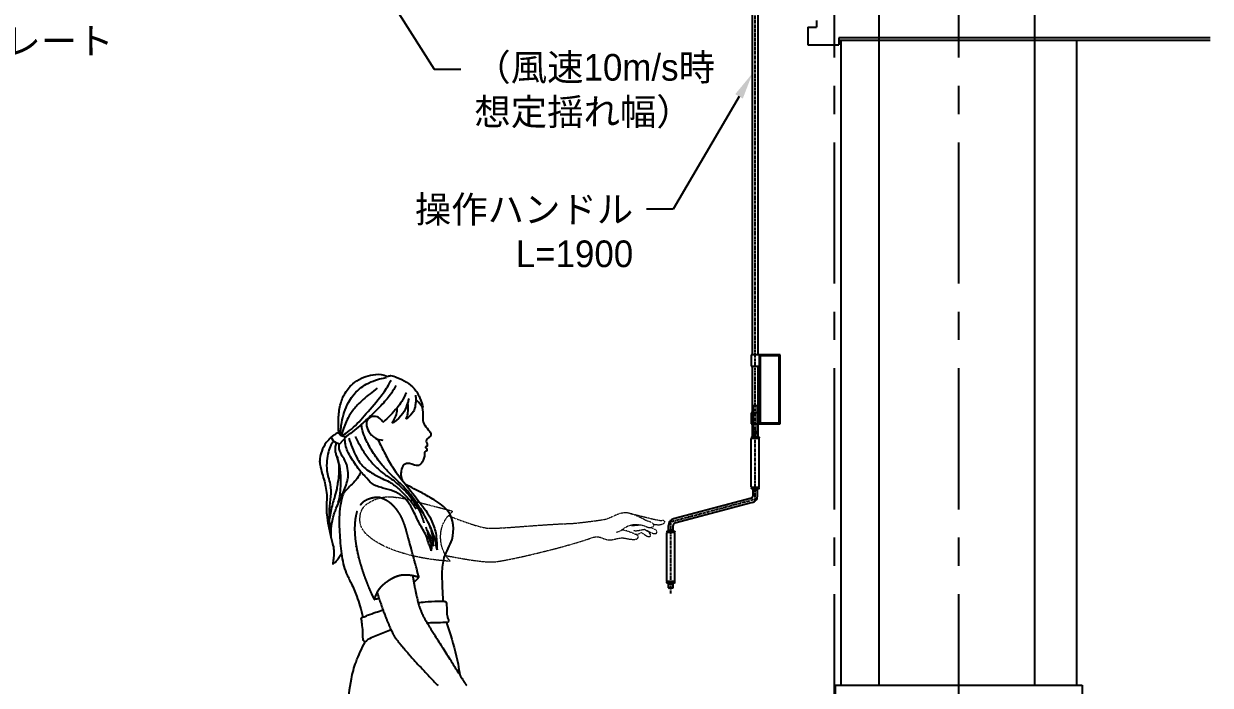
# Model space of a CAD drawing. Header units: millimetres. Extents: x 2183 to 14812, y 264 to 8523.
# Drawn here: x 7641 to 10309, y 2256 to 3744 of the extents above; entities that cross this region are included whole.
import ezdxf
from ezdxf import colors
from ezdxf.entities.mleader import LeaderData, LeaderLine
from ezdxf.math import Vec2, Vec3

# ---------------------------------------------------------------- set-up
doc = ezdxf.new("R2010")
doc.units = ezdxf.units.MM
doc.header["$LTSCALE"] = 0.2
for name, pattern in [('CENTER', [50.8, 31.75, -6.35, 6.35, -6.35]), ('HIDDEN', [9.525, 6.35, -3.175]), ('STYLE_11', [0.984252, 0.615157, -0.123031, 0.123031, -0.123031])]:
    doc.linetypes.add(name, pattern=pattern)
doc.layers.get('Defpoints').update_dxf_attribs({"color": 9})
for name, color, linetype in [('0-1', 7, 'Continuous'), ('0-2', 7, 'Continuous'), ('0-7', 7, 'Continuous'), ('0-9', 7, 'Continuous'), ('A_通り芯', 8, 'CENTER'), ('寸法1', 2, 'Continuous'), ('引出線', 2, 'Continuous'), ('芯', 1, 'CENTER'), ('製品', 4, 'Continuous'), ('隠れ線', 5, 'HIDDEN')]:
    doc.layers.add(name, color=color, linetype=linetype)
doc.styles.add('TENPAL（ｺﾞｼｯｸ)', font='MS PGothic.ttf')
doc.dimstyles.new('030-TENPAL', dxfattribs={"dimscale": 30, "dimtxt": 2, "dimasz": 2.5, "dimexe": 0, "dimexo": 3, "dimgap": 0.5, "dimtad": 1, "dimlfac": -1, "dimdsep": 46, "dimtxsty": 'TENPAL（ｺﾞｼｯｸ)', "dimblk1": 'DOTSMALL', "dimblk2": 'DOTSMALL', "dimsah": 1, "dimcen": 3, "dimazin": 2, "dimtfac": 1, "dimtofl": 0, "dimtmove": 0, "dimatfit": 3, "dimfxl": 1, "dimtolj": 1, "dimtzin": 0, "dimarcsym": 0})

# ---------------------------------------------------------------- blocks, each defined once
blk = doc.blocks.new('_DOTSMALL')
at = {"color": 0, "linetype": 'ByBlock', "const_width": 0.5}
blk.add_lwpolyline([(-0.0625, 0, 1), (0.0625, 0, 1)], format="xyb", close=True, dxfattribs=at)
blk = doc.blocks.new('*D88')
at = {"layer": 'Defpoints', "color": 0, "transparency": 16777216}
for p in [(8191.3, 4161.2), (7313.4, 1356.9), (7965.4, 1356.9)]:
    blk.add_point(p, dxfattribs=at)
at = {"layer": '寸法1', "color": 0, "lineweight": -2, "transparency": 16777216}
for p, q in [((8101.3, 4161.2), (7313.4, 4161.2)), ((7313.4, 4161.2), (7313.4, 1356.9)), ((7875.4, 1356.9), (7313.4, 1356.9))]:
    blk.add_line(p, q, dxfattribs=at)
at = {"layer": '寸法1', "color": 0, "lineweight": -2, "transparency": 16777216, "xscale": 75, "yscale": 75, "zscale": 75}
for p, rotation in [((7313.4, 4161.2), 90), ((7313.4, 1356.9), 270)]:
    blk.add_blockref('_DOTSMALL', p, dxfattribs=dict(at, rotation=rotation))
at = {"layer": '寸法1', "color": 0, "transparency": 16777216, "insert": (7268.4, 2759.1), "char_height": 60, "attachment_point": 5, "rotation": 90, "style": 'TENPAL（ｺﾞｼｯｸ)'}
blk.add_mtext('\\A1;2804', dxfattribs=at)
blk = doc.blocks.new('*D89')
at = {"layer": 'Defpoints', "color": 0, "transparency": 16777216}
for p in [(9396.8, 4656.9), (7163.4, 1356.9), (7965.4, 1356.9)]:
    blk.add_point(p, dxfattribs=at)
at = {"layer": '寸法1', "color": 0, "lineweight": -2, "transparency": 16777216}
for p, q in [((9306.8, 4656.9), (7163.4, 4656.9)), ((7163.4, 4656.9), (7163.4, 1356.9)), ((7875.4, 1356.9), (7163.4, 1356.9))]:
    blk.add_line(p, q, dxfattribs=at)
at = {"layer": '寸法1', "color": 0, "lineweight": -2, "transparency": 16777216, "xscale": 75, "yscale": 75, "zscale": 75}
for p, rotation in [((7163.4, 4656.9), 90), ((7163.4, 1356.9), 270)]:
    blk.add_blockref('_DOTSMALL', p, dxfattribs=dict(at, rotation=rotation))
at = {"layer": '寸法1', "color": 0, "transparency": 16777216, "insert": (7118.4, 3006.9), "char_height": 60, "attachment_point": 5, "rotation": 90, "style": 'TENPAL（ｺﾞｼｯｸ)'}
blk.add_mtext('\\A1;3300', dxfattribs=at)
blk = doc.blocks.new('人')
at = {"color": 5, "linetype": 'STYLE_11', "lineweight": 5}
blk.add_line((146755.6, -122822), (146775.6, -122824), dxfattribs=at)
blk.add_lwpolyline([(147416.8, -122623.2), (147432.3, -122639.9)])
at = {"color": 5, "linetype": 'STYLE_11', "lineweight": 5, "flags": 128}
for points in [[(147385, -122820.1, 0.094509), (147384.9, -122798, 0.199416), (147369.8, -122774.1)], [(146912.4, -122818.7, -0.000648), (146907.2, -122818.1), (146903.9, -122817.8, -0.001618), (146892.1, -122816.5), (146888.9, -122816.1, -0.000611), (146882.5, -122815.4, -0.000723), (146876.1, -122814.6), (146876, -122814.6, -0.000871), (146869.4, -122813.8), (146868.5, -122813.7, -0.001084), (146863.5, -122813), (146863.4, -122813, -0.000616), (146858.6, -122812.4), (146858.5, -122812.4, -0.001547), (146853.8, -122811.8), (146852.9, -122811.6, -0.000951), (146849.9, -122811.2), (146849.8, -122811.2, -0.001087), (146846.9, -122810.8), (146846.8, -122810.8, -0.001276), (146844, -122810.4), (146843.9, -122810.4, -0.001517), (146841.3, -122810), (146841.2, -122809.9, -0.001835), (146838.8, -122809.5), (146838.7, -122809.5, -0.002263), (146836.4, -122809.2), (146836, -122809.1, -0.002915), (146834.5, -122808.8), (146834.4, -122808.8, -0.001675), (146832.9, -122808.5, -0.004409), (146831.5, -122808.2), (146831.3, -122808.2, -0.004321), (146830.1, -122807.9, -0.004321)], [(147187.5, -122800.3, -0.001344), (147185.7, -122801.1), (147184.4, -122801.6, -0.002355), (147180, -122803.4), (147177.2, -122804.5, -0.003848), (147167, -122808.4), (147165.6, -122809, -0.002898), (147156, -122812.5), (147154.9, -122812.9, -0.00371), (147147.3, -122815.6), (147146.1, -122816.1, -0.002249), (147140.9, -122817.8), (147140.9, -122817.8, -0.002566), (147135.8, -122819.5), (147135.7, -122819.6, -0.002981), (147130.6, -122821.2), (147130.6, -122821.2, -0.003504), (147125.5, -122822.8), (147125.4, -122822.8, -0.004177), (147120.6, -122824.2), (147119.9, -122824.4, -0.005129), (147116.3, -122825.3), (147116.2, -122825.4, -0.002885), (147112.9, -122826.2), (147112.8, -122826.2, -0.007112), (147109.5, -122827), (147109.4, -122827, -0.004083), (147106.3, -122827.7), (147106.3, -122827.7, -0.010488), (147103.3, -122828.2), (147102.8, -122828.3, -0.00657), (147101, -122828.5), (147100.9, -122828.5, -0.007624), (147099.2, -122828.7), (147099.2, -122828.7, -0.008602), (147097.6, -122828.9, -0.006049), (147096, -122828.9), (147095.9, -122828.9, -0.004625), (147094.2, -122829), (147094.1, -122829, -0.00386), (147092.3, -122829), (147091.6, -122829, -0.005456), (147088.4, -122829), (147087.6, -122829, -0.003791), (147082.8, -122828.9), (147082.5, -122828.9, -0.002776), (147077.1, -122828.7), (147076.8, -122828.7, -0.002089), (147070.9, -122828.4), (147070.6, -122828.4, -0.001598), (147064.2, -122828), (147063.9, -122828, -0.001232), (147057, -122827.6), (147056.8, -122827.6, -0.000949), (147049.5, -122827.1), (147049.3, -122827.1, -0.000758), (147041.7, -122826.6), (147039.5, -122826.4, -0.000901), (147027.4, -122825.5), (147025.1, -122825.4, -0.000312), (147008.5, -122824.1), (147006.2, -122824, 0.000238), (146993.4, -122823), (146993.2, -122823, 0.000285), (146980.7, -122822.1), (146980.6, -122822.1, 0.001091), (146968.3, -122821.2), (146966.1, -122821.1, 0.000827), (146958.3, -122820.6), (146958.1, -122820.6, 0.001033), (146950.6, -122820.1), (146950.4, -122820.1, 0.001312), (146943.3, -122819.7), (146943.1, -122819.7, 0.001667), (146936.4, -122819.3), (146936.1, -122819.3, 0.002136), (146929.9, -122819), (146929, -122819, 0.002839), (146924.6, -122818.8), (146924.4, -122818.8, 0.001655), (146920.4, -122818.7, 0.004434), (146916.5, -122818.7), (146915.9, -122818.7, 0.004402), (146912.4, -122818.7, 0.004402)], [(147192.6, -122890.4, -0.00116), (147190.5, -122890.8), (147188.9, -122891.1, -0.002026), (147183.7, -122892.2), (147180.3, -122892.8, -0.003288), (147168.2, -122895.1), (147166.5, -122895.4, -0.002462), (147155.1, -122897.4), (147153.8, -122897.6, -0.003133), (147144.8, -122899.1), (147143.4, -122899.4, -0.001889), (147137.2, -122900.3, -0.002148), (147131.1, -122901.2), (147131.1, -122901.2, -0.002484), (147125, -122902), (147124.9, -122902, -0.002905), (147118.9, -122902.8), (147118.8, -122902.8, -0.003442), (147113, -122903.5), (147112.9, -122903.5, -0.004141), (147107.3, -122904), (147106.6, -122904.1, -0.005149), (147102.5, -122904.4), (147102.4, -122904.4, -0.002914), (147098.6, -122904.7), (147098.6, -122904.7, -0.007302), (147094.9, -122904.8), (147094.8, -122904.8, -0.004246), (147091.5, -122904.9, -0.010999), (147088.1, -122904.8), (147087.2, -122904.8, -0.014621), (147084.3, -122904.6), (147083.9, -122904.6, -0.004782), (147081.9, -122904.4, -0.003989), (147080, -122904.2), (147079.2, -122904.1, -0.005668), (147075.8, -122903.6), (147075, -122903.5, -0.004055), (147069.9, -122902.7), (147069.6, -122902.6, -0.003112), (147063.8, -122901.6), (147063.4, -122901.5, -0.0025), (147057, -122900.3), (147056.7, -122900.3, -0.002085), (147049.6, -122898.9), (147049.4, -122898.8, -0.001795), (147041.8, -122897.3), (147041.5, -122897.3, -0.001625), (147033.5, -122895.6), (147031, -122895, -0.002778), (147018, -122892.2), (147015.3, -122891.6, -0.002481), (146997, -122887.3), (146994, -122886.6, -0.003651), (146969.7, -122880.7), (146964.5, -122879.4, -0.002624), (146949.6, -122875.6), (146949.5, -122875.6, -0.001395), (146934.9, -122871.7), (146934.8, -122871.7, -0.003241), (146920.5, -122867.7), (146917.9, -122867, -0.001886), (146908.8, -122864.4), (146908.7, -122864.4, -0.0021), (146899.9, -122861.8), (146899.7, -122861.7, -0.002399), (146891.3, -122859.2), (146891.1, -122859.1, -0.002787), (146883.2, -122856.6), (146883.1, -122856.6, -0.003339), (146875.4, -122854, -0.002913), (146870, -122852.2, -0.002913)]]:
    blk.add_lwpolyline(points, format="xyb", dxfattribs=at)
at = {"flags": 128}
for points in [[(147267.3, -122935.9, -0.001389), (147267.1, -122937), (147267, -122937.7, -0.00206), (147266.7, -122940.1), (147266.5, -122941.3, -0.002465), (147265.7, -122946), (147265.3, -122948.1, -0.004651), (147263.8, -122957.1), (147263.5, -122958.4, -0.003934), (147261.5, -122968.4), (147261.3, -122969.4, -0.004949), (147259.7, -122977.2), (147259.4, -122978.5, -0.002956), (147258.2, -122983.8, -0.003338), (147256.9, -122989.1), (147256.9, -122989.1, -0.003826), (147255.5, -122994.4), (147255.5, -122994.4, -0.004428), (147254, -122999.6), (147254, -122999.6, -0.005179), (147252.5, -123004.7), (147252.3, -123005.3, -0.006202), (147251.1, -123009), (147251.1, -123009.1, -0.003445), (147249.9, -123012.6), (147249.9, -123012.6, -0.008223), (147248.6, -123016), (147248.4, -123016.6, -0.004821), (147247.5, -123018.7), (147247.5, -123018.8, -0.005326), (147246.7, -123020.8, -0.006029), (147245.7, -123022.8), (147245.5, -123023.3, -0.012809), (147244.2, -123025.9), (147244, -123026.4, -0.002872), (147243.1, -123028.1, -0.00264), (147242.1, -123029.8), (147241.8, -123030.4, -0.003712), (147240.2, -123033.2), (147239.8, -123033.9, -0.002611), (147237.3, -123038.1), (147237.1, -123038.4, -0.001937), (147234.3, -123043.1), (147234.2, -123043.4, -0.001482), (147231, -123048.6), (147230.9, -123048.8, -0.001207), (147227.5, -123054.4), (147226.3, -123056.2, -0.001645), (147220.6, -123065.3), (147219.4, -123067.3, -0.001045), (147211.2, -123080.3), (147210.9, -123080.8, -0.000644), (147202.2, -123094.6), (147202, -123094.8, -0.000335), (147192.9, -123109.1), (147192.8, -123109.3, -0.000048), (147183.9, -123123.2), (147182.7, -123125.2, 0.000271), (147176.2, -123135.3), (147176, -123135.7, 0.000238), (147170, -123145), (147169.8, -123145.3, 0.000908), (147164.2, -123154.2), (147163.1, -123155.9, 0.000714), (147159.7, -123161.3), (147159.6, -123161.5, 0.000938), (147156.5, -123166.4), (147156.4, -123166.7, 0.001283), (147153.6, -123171.1), (147153.5, -123171.4, 0.001801), (147151.1, -123175.3), (147150.7, -123175.9, 0.002763), (147149.1, -123178.5), (147148.8, -123179.1, 0.001899), (147147.9, -123180.6, 0.003842), (147146.7, -123182.8, 0.003842)], [(147347.3, -122974.5, -0.001447), (147346.2, -122978), (147345.9, -122978.7, -0.001541), (147344.3, -122983.6), (147343.2, -122987, -0.003635), (147339.2, -122998.5), (147338.4, -123000.9, -0.002794), (147334, -123013.1), (147333.6, -123014.4, -0.003664), (147330, -123023.8), (147329.5, -123025.4, -0.002266), (147327, -123031.7), (147327, -123031.7, -0.002625), (147324.5, -123038), (147324.5, -123038.1, -0.003108), (147322, -123044.2), (147321.9, -123044.3, -0.003736), (147319.4, -123050.2), (147319.4, -123050.3, -0.004572), (147316.9, -123055.8), (147316.5, -123056.6, -0.005819), (147314.7, -123060.6), (147314.6, -123060.7, -0.003333), (147312.8, -123064.4), (147312.8, -123064.4, -0.008609), (147311, -123067.9), (147310.6, -123068.5, -0.005426), (147309.5, -123070.6, -0.006059), (147308.2, -123072.6), (147308, -123073.1, -0.015808), (147306.3, -123075.7), (147306, -123076, -0.005075), (147304.8, -123077.8, -0.004168), (147303.5, -123079.6), (147303, -123080.2, -0.005816), (147300.7, -123083.2), (147300.1, -123084, -0.004103), (147296.5, -123088.4), (147296.2, -123088.8, -0.003127), (147292, -123093.8), (147291.8, -123094.1, -0.002505), (147287, -123099.7), (147286.8, -123100, -0.002091), (147281.5, -123106.1), (147281.3, -123106.3, -0.001854), (147275.6, -123112.8), (147273.8, -123114.9, -0.00308), (147264.3, -123125.5), (147262.3, -123127.7, -0.002695), (147248.6, -123142.6), (147246.3, -123145.1, -0.003955), (147227.8, -123164.7), (147223.8, -123169, -0.002882), (147212.2, -123180.9), (147210.2, -123183, -0.001598)]]:
    blk.add_lwpolyline(points, format="xyb", dxfattribs=at)
for centre, radius, start, end in [((147418.7, -122604.7), 18.6, 264.2209, 286.17), ((147419.9, -122608.3), 14.8, 285.6998, 318.2507), ((147418.6, -122607.5), 16.3, 318.9695, 337.6253), ((147429.5, -122616.9), 22.2, 296.2133, 340.9988), ((147421.2, -122604.6), 36.9, 287.3757, 299.2895), ((147358.1, -122853.4), 135.2, 219.2791, 226.3742), ((147358.1, -122853.4), 135.2, 263.5506, 268.0185)]:
    blk.add_arc(centre, radius, start, end)
at = {"color": 5, "linetype": 'STYLE_11', "lineweight": 5}
for centre, radius, start, end in [((147319.9, -122844.1), 85.9, 54.4839, 101.5622), ((147134, -122847), 70.5, 359.0125, 52.3262), ((147335.3, -122805.1), 51.9, 315.7944, 343.4526), ((147129.2, -122850.2), 75.3, 315.6194, 1.5517), ((147186.4, -122861.9), 41.2, 265.1511, 270.773)]:
    blk.add_arc(centre, radius, start, end, dxfattribs=at)
for points in [[(147324.2, -122487.4), (147317.3, -122485.7), (147302.7, -122489.8), (147281.5, -122500.3), (147264.1, -122514.9), (147249.4, -122541.4), (147245, -122557.2), (147248.5, -122553), (147260.2, -122539.6)], [(147433.7, -122613.7), (147434.1, -122586), (147431, -122555.7), (147421, -122528.1), (147402.2, -122504.5), (147382.3, -122491.5), (147362, -122485), (147338.3, -122483.2), (147324.2, -122487.4)], [(147429.9, -122618.3), (147429.7, -122614.4), (147428.9, -122605.2), (147426.9, -122591), (147421.4, -122568.5), (147411.9, -122546.4), (147402.2, -122531.5), (147386.9, -122515.6), (147371.8, -122505.1), (147351.1, -122495.9), (147333.2, -122491.3), (147326.2, -122490.2)], [(147305, -122508.1), (147315.1, -122525.2), (147336.1, -122550.3), (147360.1, -122574.5), (147382.1, -122594.8), (147398.2, -122608.5), (147417, -122622.7)], [(147424.7, -122620.3), (147409.3, -122609.5), (147376.1, -122576.3), (147341.4, -122535.1), (147321.6, -122506.9), (147315.5, -122495.7)], [(147347.1, -122514.1), (147363.3, -122526.8), (147378.5, -122539.4), (147391.3, -122551.8), (147407.2, -122571.8), (147416.9, -122589.3), (147422.9, -122604.6), (147425.7, -122613.7), (147427.3, -122620.3)], [(147261, -122530), (147260.2, -122539.6), (147261.1, -122549), (147276.1, -122578.5), (147281.9, -122582.3), (147281.3, -122580.9), (147278.1, -122569.4), (147277.7, -122552.5), (147278.6, -122546.3)], [(147275.7, -122537.1), (147278.6, -122546.3), (147304.8, -122586.9), (147312.9, -122592.2), (147309.9, -122586.1), (147302.9, -122568.6), (147302.1, -122557.9)], [(147281.4, -122524.2), (147292.1, -122544), (147302.1, -122557.9), (147334.2, -122590.8)], [(147246.5, -122555.5), (147244.9, -122566.4), (147244.8, -122584), (147244.6, -122586.4), (147239.8, -122597.5), (147229.8, -122610.7), (147226.8, -122615.9), (147226.8, -122619.9), (147230.2, -122624.6), (147236.4, -122630.4), (147234.6, -122642.5), (147234.8, -122644.1), (147236.5, -122645.4), (147238.9, -122647), (147237.7, -122648.4), (147236, -122649.7), (147235.4, -122653.3), (147236.8, -122655.8), (147239.5, -122657.3), (147240.6, -122662), (147246.2, -122680.2), (147253.9, -122687.7), (147274.6, -122683.4), (147287, -122686.4), (147293.1, -122700.4), (147293.8, -122709.1), (147290.3, -122721.9)], [(147212.6, -122877.8), (147214.9, -122864.9), (147221.1, -122841.7), (147243.1, -122796.2), (147262.4, -122766.7), (147289, -122734.2), (147315.8, -122708.6), (147336, -122686.9), (147357.7, -122657.1), (147373.2, -122628.4), (147380.1, -122609.4), (147382.4, -122596.9)], [(147334, -122590.7), (147341.5, -122582.1), (147354.1, -122577.3), (147367.5, -122582.7), (147371.5, -122594.5), (147370, -122603.2), (147360, -122619.3), (147350.8, -122626.6), (147334.2, -122631.1)], [(147396.6, -122622.9), (147376.9, -122658), (147359.5, -122680.8), (147335.8, -122703.7), (147315.2, -122718.3), (147292.6, -122737), (147273.9, -122756.8), (147255, -122784.6), (147244.8, -122808.4), (147243.1, -122814.3), (147242.1, -122817.2)], [(147433.7, -122613.7), (147437.2, -122615.2), (147445, -122619.9), (147450.5, -122624.2)], [(147450.5, -122624.2), (147461.6, -122636.4), (147472, -122655.7), (147476, -122671.8), (147476.5, -122680.8), (147475.7, -122686.9), (147470.8, -122706.5), (147466, -122723), (147462.3, -122739.5), (147460.4, -122758.4), (147461.4, -122783.2), (147460.5, -122798.2), (147456.8, -122823.9), (147450.8, -122851.6)], [(147345.7, -122629.4), (147329.6, -122661.6), (147312.9, -122691.2), (147279.4, -122735.4), (147248, -122775.7), (147224.1, -122813.6), (147214.9, -122844.4), (147212.6, -122877.8)], [(147225.6, -122880.1), (147228, -122871.2), (147231.7, -122862.5), (147235.8, -122849.3), (147250.3, -122821.8), (147263.8, -122794.5), (147290, -122757.1), (147311.1, -122745.8), (147334.4, -122738.5), (147358.5, -122728.7), (147374, -122712.5), (147384.2, -122702.1), (147394.9, -122687.2), (147413.7, -122655.9), (147418.3, -122641), (147419.5, -122632.6), (147419.6, -122628.6)], [(147411.1, -122626.6), (147403.6, -122647.2), (147393.1, -122669.9), (147373.5, -122694.8), (147359.6, -122704.4), (147335.7, -122717.5), (147320.6, -122724.6), (147300.7, -122738.7), (147287.4, -122751.3), (147268, -122773.2), (147259.5, -122785.3)], [(147450.7, -122850.9), (147450.7, -122842.5), (147449.4, -122818.6), (147446.1, -122804.3), (147442.9, -122794.1), (147439.3, -122784.1), (147432.5, -122768.6), (147428, -122757), (147421.5, -122743.4), (147416, -122728.1), (147413.6, -122720), (147412.5, -122709.4), (147414.7, -122689.6), (147419.9, -122676.4), (147427.6, -122663.2), (147432.2, -122652.5), (147432.9, -122643), (147432.3, -122639.9), (147431.9, -122640)], [(147439.3, -122637), (147441.4, -122644.8), (147442, -122649.8), (147440.9, -122659.3), (147438.7, -122666.9), (147435.1, -122677.2), (147433.3, -122689.3), (147433.1, -122698), (147434, -122712.7), (147436.1, -122728.5), (147438.3, -122740.5), (147443.5, -122760.5), (147447.6, -122774.4), (147451.6, -122791.1), (147454.3, -122807.7)], [(147445, -122633.4), (147451.2, -122642.3), (147456.6, -122657.1), (147460.3, -122677.4), (147460.3, -122699), (147457.2, -122713.9), (147453, -122730.7), (147451.9, -122757.4), (147454.9, -122786.4), (147454.8, -122812.7), (147451.4, -122843.3)], [(147434.6, -122770.9), (147432.5, -122763.3), (147430.8, -122753.8), (147429.1, -122735.2), (147428.9, -122716.6), (147429.8, -122703.2), (147432.3, -122686.6), (147435.5, -122674.7), (147438.2, -122667.7), (147438.3, -122667.7)], [(147384.2, -122702.1), (147387.9, -122710.1), (147397.4, -122723.4), (147409.2, -122735.4), (147419.1, -122745.7), (147422.6, -122750.4), (147426.7, -122762.2), (147430.9, -122785.2), (147431.8, -122838.1), (147427.6, -122886.4), (147416.7, -122930.2), (147405.6, -122952.6), (147393.1, -122982.4), (147386, -123003.6), (147379.6, -123029.4)], [(147198.5, -122993.3), (147200.4, -122955.3), (147200.8, -122930.3), (147196.2, -122894.8), (147178.9, -122854), (147187.5, -122791.5), (147218.9, -122765.4), (147246.4, -122749.7), (147283.4, -122730.5)], [(147220.1, -122869.6), (147221.3, -122861.7), (147221.6, -122853.9), (147223.5, -122841.9), (147225.4, -122832.3), (147229.1, -122823.4), (147230, -122820.2), (147231.2, -122817.8)], [(147237.9, -122825.7), (147233.6, -122837.1), (147229.5, -122844.1), (147220.1, -122869.6)], [(147225.6, -122880.1), (147224.5, -122871.5), (147227, -122859.6), (147232.7, -122842.3), (147233.6, -122837.1)], [(147255, -122996.1), (147239.6, -122994.6), (147210.5, -122993.2), (147198.6, -122993.3), (147194.9, -122993.5), (147193, -122994.7), (147191.7, -122998.2), (147190.8, -123016.7), (147189.3, -123028.4), (147187.2, -123035), (147187.9, -123040), (147188.9, -123041.3), (147191.3, -123041.3), (147199.8, -123041.2), (147219.7, -123041.7), (147234.6, -123042.7)], [(147374.4, -123084.8), (147377.6, -123081.3), (147378.8, -123077.5), (147379.3, -123065.6), (147380.6, -123047.8), (147382.7, -123034.6), (147383, -123032), (147382.2, -123030.7), (147380.6, -123029.7), (147379.6, -123029.4), (147368.7, -123024.9), (147350.3, -123018.1), (147334.1, -123012.8)], [(147191.3, -123041.3), (147185.3, -123059.9), (147165.4, -123134.7), (147161.4, -123158.6)], [(147315.9, -123058), (147345.8, -123069.2), (147374.3, -123084.7), (147374.4, -123084.8)], [(147438, -123628.4), (147426.9, -123528.3), (147418, -123397), (147414.6, -123301.9), (147405.2, -123167.9), (147394.8, -123130.1), (147374.4, -123084.9)]]:
    blk.add_spline(points, degree=3)
for points in [[(147177, -122791.2), (147209.9, -122782.6), (147247.4, -122772.9), (147279.9, -122764.7), (147302.7, -122759.9)], [(146776.9, -122796.3), (146776.2, -122796.4), (146773.8, -122796.8), (146768.3, -122798), (146733.4, -122806.7), (146718.4, -122810.1), (146712.6, -122811.1), (146708.5, -122811.4), (146706.8, -122811.2), (146704.8, -122811), (146703, -122811.5), (146701.8, -122812.7), (146701.4, -122813.6), (146701.3, -122814.9), (146701.7, -122816.5), (146702.8, -122818.1), (146704.8, -122819.7), (146709.2, -122821.3), (146714.2, -122821.8), (146718.6, -122821.6), (146725.1, -122820.9)], [(146809.2, -122837.6), (146805.4, -122836.8), (146800.5, -122834.7), (146795.5, -122831.6), (146790.1, -122827.8), (146785, -122824.8), (146781, -122823.1), (146775.1, -122821.4), (146767.3, -122820.6), (146760.2, -122820.9), (146753.9, -122821.6), (146750.9, -122822.2), (146748.5, -122822.8), (146745.5, -122823.9), (146741.5, -122825.6), (146739, -122826.5), (146737, -122827), (146734.4, -122827.2), (146730.5, -122826.9), (146727.2, -122825.8), (146725.6, -122824.4), (146725, -122823), (146725.1, -122821.4), (146726.6, -122819.1), (146730.1, -122816.5), (146737.7, -122813.6), (146741.2, -122812.3), (146745.1, -122810.4), (146750.3, -122807.6), (146756.3, -122804.6), (146764.1, -122801), (146773.6, -122797.4), (146779.8, -122795.6), (146786, -122794.5), (146793.3, -122794.6), (146804, -122797), (146810.2, -122799.4), (146816.1, -122802.1), (146823.7, -122805.5), (146829, -122807.5), (146829.7, -122807.8), (146830.1, -122807.9)], [(146746.7, -122831.2), (146743.1, -122833.2), (146734.6, -122837.2), (146728.4, -122839.8), (146725.7, -122840.7), (146722.6, -122841.1), (146720.7, -122840.8), (146719.3, -122840.1), (146718.5, -122839.1), (146718, -122837.5), (146718.3, -122835.7), (146719, -122834.2), (146719.9, -122833.2), (146721.5, -122832.2), (146724.4, -122831.1), (146727, -122829.9), (146729.5, -122828.4), (146731.3, -122827.2)], [(146753, -122838.5), (146750.6, -122840.2), (146747, -122842.6), (146745.3, -122843.8), (146742.9, -122845.5), (146739.3, -122847.3), (146736.2, -122847.8), (146734.2, -122847.4), (146732.9, -122846.4), (146732.4, -122845.3), (146732.6, -122843.7), (146733.6, -122841.5), (146735.4, -122838.8), (146737.5, -122836.6), (146739.3, -122834.9), (146740.9, -122833.7)], [(146770.8, -122834.3), (146765.9, -122834.5), (146761.1, -122834.2), (146756.9, -122833.5), (146751.4, -122832.4), (146746.8, -122831.2)], [(146765.7, -122842.7), (146762.4, -122842.4), (146757.4, -122840.7), (146753, -122838.5)], [(146870, -122852.2), (146864.5, -122850.1), (146856.8, -122848.5), (146851, -122848.4), (146845.2, -122849.5), (146839.5, -122851.6), (146833.2, -122854), (146829.7, -122854.9), (146823.9, -122855.3), (146815.4, -122854.1), (146808.6, -122852.6), (146802, -122851.3), (146796.5, -122850.8), (146791.5, -122851.2), (146783.6, -122852.7), (146775.3, -122853.9), (146768.4, -122854), (146763.8, -122853.1), (146761, -122851.2), (146760.2, -122849.1), (146760.6, -122846.6), (146763.5, -122844.5), (146767.6, -122842.3), (146773.9, -122839.6), (146780.4, -122837.1), (146786.2, -122835.2), (146791.7, -122833.6), (146796.8, -122833)], [(147187, -122903), (147196.1, -122902.4), (147213.7, -122900.6), (147243.1, -122896.2), (147278, -122888.4), (147317.3, -122875.5), (147344.9, -122862.1), (147367.1, -122846.4), (147372.5, -122841.4)]]:
    blk.add_spline(points, degree=3, dxfattribs=at)
blk.add_rational_spline([(147392.7, -122791.3), (147392.8, -122791.5), (147392.9, -122791.7), (147393.6, -122794), (147394.1, -122796.3), (147394.7, -122798.6), (147395.2, -122801), (147395.2, -122801.2), (147395.3, -122801.5), (147395.8, -122804.3), (147396.3, -122807.2), (147396.3, -122807.2), (147396.3, -122807.2), (147396.7, -122810.1), (147397, -122813), (147397, -122813), (147397, -122813), (147397.3, -122816), (147397.5, -122819), (147397.5, -122819.5), (147397.6, -122820), (147397.8, -122824), (147397.9, -122828), (147397.9, -122828), (147397.9, -122828.1), (147397.9, -122832.1), (147397.8, -122836.2), (147397.8, -122836.2), (147397.8, -122836.3), (147397.6, -122840.4), (147397.3, -122844.5), (147397.3, -122844.5), (147397.3, -122844.6), (147397, -122848.7), (147396.6, -122852.9), (147396.6, -122852.9), (147396.6, -122852.9), (147396.1, -122857.1), (147395.5, -122861.3), (147395.5, -122861.3), (147395.5, -122861.3), (147394.9, -122865.5), (147394.2, -122869.6), (147394.2, -122869.6), (147394.2, -122869.6), (147393.5, -122873.8), (147392.7, -122878), (147392.7, -122878), (147392.7, -122878), (147391.9, -122882.1), (147390.9, -122886.2), (147390.9, -122886.2), (147390.9, -122886.3), (147390, -122890.3), (147389, -122894.4), (147389, -122894.4), (147389, -122894.4), (147388, -122898.4), (147386.9, -122902.4), (147385.8, -122906.4), (147384.7, -122910.4), (147384.4, -122911.3), (147384.1, -122912.2), (147382.5, -122917.9), (147380.6, -122923.7), (147380.2, -122924.7), (147379.9, -122925.8), (147377.6, -122932.6), (147375.2, -122939.3), (147375, -122939.6), (147374.9, -122940), (147372.7, -122946.1), (147370.3, -122952.1), (147369.9, -122953.1), (147369.6, -122954), (147367.9, -122958.1), (147366.2, -122962.2), (147365.9, -122963.1), (147365.5, -122963.9), (147364.5, -122966.3), (147363.4, -122968.7), (147363.4, -122968.8), (147363.3, -122968.9), (147362.4, -122971.1), (147361.4, -122973.2), (147361.4, -122973.3), (147361.3, -122973.5), (147360.5, -122975.3), (147359.6, -122977.2), (147359.5, -122977.4), (147359.5, -122977.5), (147358.7, -122979.1), (147357.9, -122980.7), (147357.9, -122980.8), (147357.8, -122981), (147357.2, -122982.3), (147356.5, -122983.6), (147356.4, -122983.9), (147356.3, -122984.1), (147355.9, -122984.9), (147355.4, -122985.7), (147355.3, -122985.9), (147355.2, -122986.1), (147355, -122986.5), (147354.8, -122987), (147354.8, -122987), (147354.8, -122987), (147354.6, -122987.4), (147354.4, -122987.7), (147354.4, -122987.8), (147354.3, -122987.8), (147354.2, -122988.1), (147354.1, -122988.3), (147354, -122988.4), (147354, -122988.4), (147353.9, -122988.6), (147353.8, -122988.7), (147353.7, -122988.9), (147353.6, -122989), (147353.6, -122989.1), (147353.5, -122989.1), (147353.4, -122989.1), (147353.5, -122989), (147353.5, -122988.9), (147353.5, -122988.8), (147353.4, -122988.7), (147353.4, -122988.6), (147353.4, -122988.6), (147353.4, -122988.6), (147353.4, -122988.5), (147353.4, -122988.4), (147353.4, -122988.3), (147353.3, -122988.3), (147353.3, -122988.1), (147353.2, -122987.9), (147353.2, -122987.8), (147353.2, -122987.7), (147353.1, -122987.3), (147352.9, -122986.9), (147352.9, -122986.9), (147352.9, -122986.8), (147352.7, -122986.4), (147352.6, -122986), (147352.4, -122985.6), (147352.3, -122985.2), (147352.2, -122985.1), (147352.2, -122985), (147351.9, -122984.3), (147351.6, -122983.7), (147351.6, -122983.6), (147351.5, -122983.4), (147351.1, -122982.5), (147350.7, -122981.6), (147350.7, -122981.6), (147350.7, -122981.6), (147350.3, -122980.7), (147349.9, -122979.8), (147349.7, -122979.4), (147349.5, -122979.1), (147348.9, -122977.7), (147348.3, -122976.4), (147348.1, -122976), (147347.9, -122975.7), (147347.6, -122975.1), (147347.3, -122974.5), (147347.3, -122974.4), (147347.3, -122974.4), (147347, -122973.4), (147346.6, -122972.5), (147346.5, -122972.5), (147346.5, -122972.5), (147346.1, -122971.6), (147345.7, -122970.7), (147345.2, -122969.9), (147344.7, -122969), (147344.7, -122969), (147344.7, -122969), (147344.1, -122968.1), (147343.5, -122967.2), (147343.5, -122967.2), (147343.5, -122967.2), (147342.9, -122966.3), (147342.2, -122965.4), (147342.2, -122965.4), (147342.2, -122965.3), (147341.5, -122964.4), (147340.8, -122963.5), (147340.7, -122963.5), (147340.7, -122963.5), (147340, -122962.5), (147339.2, -122961.6), (147339.1, -122961.6), (147339.1, -122961.6), (147338.3, -122960.6), (147337.4, -122959.7), (147337.1, -122959.4), (147336.9, -122959.2), (147335.5, -122957.7), (147334, -122956.4), (147333.7, -122956.1), (147333.4, -122955.8), (147331.4, -122953.9), (147329.2, -122952.2), (147329.2, -122952.1), (147329.1, -122952.1), (147326.8, -122950.2), (147324.4, -122948.5), (147324.4, -122948.5), (147324.3, -122948.4), (147321.8, -122946.7), (147319.2, -122945), (147318.9, -122944.8), (147318.5, -122944.6), (147316.5, -122943.3), (147314.4, -122942.2), (147314.1, -122942), (147313.7, -122941.8), (147312.3, -122941), (147310.8, -122940.3), (147309.4, -122939.6), (147307.9, -122938.9), (147307.6, -122938.8), (147307.2, -122938.6), (147305.7, -122937.9), (147304.2, -122937.3), (147303.8, -122937.2), (147303.4, -122937), (147302.7, -122936.7), (147301.9, -122936.5), (147301.2, -122936.2), (147300.4, -122936), (147300.2, -122935.9), (147300, -122935.8), (147298.8, -122935.5), (147297.7, -122935.2), (147297.5, -122935.1), (147297.3, -122935.1), (147295.7, -122934.7), (147294.2, -122934.4), (147294.2, -122934.4), (147294.1, -122934.4), (147292.6, -122934.1), (147291, -122934), (147291, -122934), (147291, -122934), (147289.5, -122933.8), (147287.9, -122933.7), (147287.9, -122933.7), (147287.9, -122933.7), (147286.3, -122933.6), (147284.8, -122933.5), (147284.8, -122933.5), (147284.8, -122933.5), (147283.3, -122933.5), (147281.8, -122933.5), (147281.7, -122933.5), (147281.7, -122933.5), (147280.2, -122933.6), (147278.8, -122933.7), (147277.3, -122933.7), (147275.8, -122933.9), (147275.5, -122933.9), (147275.2, -122934), (147273.1, -122934.2), (147271, -122934.5), (147270.6, -122934.6), (147270.2, -122934.6), (147267.8, -122935), (147265.5, -122935.5), (147263.2, -122936.1), (147260.9, -122936.7), (147260.7, -122936.7), (147260.4, -122936.8), (147258.6, -122937.3), (147256.8, -122937.9), (147256.3, -122938), (147255.8, -122938.2), (147255.1, -122938.4), (147254.4, -122938.7), (147254.1, -122938.8), (147253.9, -122938.9), (147253.7, -122939), (147253.4, -122939.1), (147254.1, -122936.5), (147254.8, -122934), (147255.8, -122930.2), (147256.8, -122926.4), (147259.5, -122916.3), (147262.2, -122906.2), (147263.6, -122900.9), (147265, -122895.7), (147267.4, -122886.7), (147269.8, -122877.8), (147270, -122876.9), (147270.3, -122876.1), (147272.2, -122868.9), (147274.2, -122861.6), (147274.3, -122861.1), (147274.5, -122860.5), (147276.2, -122854.4), (147277.9, -122848.2), (147278.1, -122847.2), (147278.4, -122846.2), (147279.6, -122842), (147280.7, -122837.9), (147280.9, -122837.2), (147281.1, -122836.5), (147281.9, -122833.7), (147282.7, -122831), (147282.7, -122830.9), (147282.7, -122830.9), (147283.4, -122828.2), (147284.2, -122825.5), (147285, -122822.8), (147286, -122820.1), (147286.3, -122819.3), (147286.6, -122818.5), (147287.3, -122816.4), (147288.2, -122814.3), (147288.2, -122814.3), (147288.2, -122814.3), (147289, -122812.3), (147289.9, -122810.2), (147289.9, -122810.2), (147289.9, -122810.2), (147290.7, -122808.2), (147291.7, -122806.2), (147291.7, -122806.2), (147291.7, -122806.2), (147292.6, -122804.3), (147293.6, -122802.4), (147293.6, -122802.3), (147293.6, -122802.3), (147294.6, -122800.4), (147295.7, -122798.6), (147295.7, -122798.6), (147295.7, -122798.6), (147296.8, -122796.7), (147297.9, -122794.9), (147297.9, -122794.9), (147297.9, -122794.9), (147299, -122793.1), (147300.2, -122791.4), (147300.2, -122791.4), (147300.2, -122791.4), (147301.4, -122789.7), (147302.6, -122788), (147302.6, -122788), (147302.6, -122788), (147303.9, -122786.4), (147305.2, -122784.8), (147305.2, -122784.8), (147305.2, -122784.8), (147306.5, -122783.2), (147307.8, -122781.7), (147307.9, -122781.7), (147307.9, -122781.7), (147309.2, -122780.2), (147310.6, -122778.7), (147310.7, -122778.7), (147310.7, -122778.7), (147312.1, -122777.3), (147313.6, -122775.9), (147313.6, -122775.9), (147313.6, -122775.9), (147315.1, -122774.6), (147316.6, -122773.3), (147316.6, -122773.3), (147316.6, -122773.3), (147318.2, -122772), (147319.8, -122770.9), (147321.4, -122769.7), (147323.1, -122768.6), (147324.7, -122767.5), (147326.5, -122766.5), (147326.5, -122766.5), (147326.5, -122766.5), (147328.2, -122765.5), (147330, -122764.6), (147330, -122764.6), (147330, -122764.6), (147331.8, -122763.7), (147333.7, -122762.9), (147333.9, -122762.8), (147334.2, -122762.7), (147335.6, -122762.1), (147337, -122761.6), (147337.3, -122761.5), (147337.6, -122761.4), (147338.4, -122761.1), (147339.3, -122760.8), (147339.4, -122760.8), (147339.6, -122760.7), (147340.1, -122760.6), (147340.6, -122760.4), (147340.7, -122760.4), (147340.7, -122760.4), (147341.1, -122760.3), (147341.5, -122760.2), (147341.9, -122760.1), (147342.3, -122760.1), (147342.4, -122760), (147342.5, -122760), (147343.1, -122759.9), (147343.7, -122759.8), (147343.9, -122759.8), (147344, -122759.8), (147344.9, -122759.7), (147345.8, -122759.7), (147345.8, -122759.7), (147345.9, -122759.7), (147346.8, -122759.7), (147347.8, -122759.7), (147347.8, -122759.7), (147347.9, -122759.7), (147348.9, -122759.8), (147349.9, -122759.8), (147350, -122759.8), (147350, -122759.8), (147351.1, -122759.9), (147352.2, -122760.1), (147352.2, -122760.1), (147352.2, -122760.1), (147353.4, -122760.2), (147354.5, -122760.4), (147354.5, -122760.4), (147354.5, -122760.4), (147355.7, -122760.6), (147356.9, -122760.8), (147357.2, -122760.9), (147357.5, -122761), (147359.3, -122761.3), (147361.1, -122761.9), (147361.4, -122761.9), (147361.7, -122762), (147363, -122762.4), (147364.2, -122762.8), (147365.4, -122763.2), (147366.6, -122763.7), (147366.6, -122763.7), (147366.6, -122763.7), (147367.8, -122764.1), (147369, -122764.6), (147369, -122764.6), (147369, -122764.6), (147370.2, -122765.1), (147371.3, -122765.7), (147371.3, -122765.7), (147371.3, -122765.7), (147372.5, -122766.3), (147373.6, -122766.9), (147373.6, -122766.9), (147373.6, -122766.9), (147374.7, -122767.5), (147375.7, -122768.2), (147375.7, -122768.2), (147375.7, -122768.2), (147376.7, -122768.8), (147377.7, -122769.5), (147377.8, -122769.6), (147378, -122769.7), (147378.7, -122770.2), (147379.4, -122770.8), (147379.4, -122770.8), (147379.4, -122770.8), (147380.1, -122771.4), (147380.7, -122772), (147380.7, -122772), (147380.7, -122772), (147381.3, -122772.6), (147381.9, -122773.2), (147381.9, -122773.2), (147381.9, -122773.2), (147382.5, -122773.8), (147383, -122774.5), (147383.6, -122775.1), (147384, -122775.8), (147384.1, -122775.9), (147384.2, -122776), (147384.6, -122776.7), (147385, -122777.4)], [1, 1, 1, 0.999645374759, 1, 0.999855816156, 1, 1, 1, 0.999517504878, 1, 1, 1, 0.999894914854, 1, 1, 1, 0.999641872204, 1, 1, 1, 0.999709581455, 1, 1, 1, 0.999763256197, 1, 1, 1, 0.999806396506, 1, 1, 1, 0.999841001076, 1, 1, 1, 0.99986876745, 1, 1, 1, 0.999891089687, 1, 1, 1, 0.999909089117, 1, 1, 1, 0.999923656364, 1, 1, 1, 0.99993549361, 1, 1, 1, 0.999945152304, 1, 0.999952232272, 1, 1, 1, 0.999849391136, 1, 1, 1, 0.999885664751, 1, 1, 1, 0.999909654919, 1, 1, 1, 0.999924480255, 1, 1, 1, 0.999982729984, 1, 1, 1, 0.999983259734, 1, 1, 1, 0.999982892139, 1, 1, 1, 0.999981230542, 1, 1, 1, 0.99997696348, 1, 1, 1, 0.999962183625, 1, 1, 1, 0.99998485449, 1, 1, 1, 0.999964533127, 1, 1, 1, 0.999988787137, 1, 1, 1, 0.998800949202, 1, 1, 1, 1, 1, 1, 1, 1, 1, 0.999957350994, 1, 1, 1, 0.999602227587, 1, 1, 1, 0.999604050847, 1, 1, 1, 0.999691508782, 1, 1, 1, 0.999942402473, 1, 0.999962119171, 1, 1, 1, 0.999931387537, 1, 1, 1, 0.999969608748, 1, 1, 1, 0.99998341316, 1, 1, 1, 0.999956211291, 1, 1, 1, 0.999992449681, 1, 1, 1, 0.998783319322, 1, 1, 1, 0.99945073288, 1, 0.999583235296, 1, 1, 1, 0.999675960478, 1, 1, 1, 0.999739925574, 1, 1, 1, 0.999784804051, 1, 1, 1, 0.999816717069, 1, 1, 1, 0.999834740883, 1, 1, 1, 0.999448838985, 1, 1, 1, 0.999515672235, 1, 1, 1, 0.999537204604, 1, 1, 1, 0.999526712134, 1, 1, 1, 0.999486339296, 1, 1, 1, 0.999859685444, 1, 0.999847932132, 1, 1, 1, 0.999643174096, 1, 1, 1, 0.999902959918, 1, 0.999821603278, 1, 1, 1, 0.999425251872, 1, 1, 1, 0.999512057247, 1, 1, 1, 0.999590900886, 1, 1, 1, 0.999658583739, 1, 1, 1, 0.999715806048, 1, 1, 1, 0.999763588571, 1, 1, 1, 0.999803166481, 1, 0.999832761242, 1, 1, 1, 0.999496499927, 1, 1, 1, 0.999645012873, 1, 0.999746518742, 1, 1, 1, 0.999614428911, 1, 1, 1, 0.999822754136, 1, 1, 1, 0.999943249582, 1, 0.999999958264, 1, 1, 1, 0.999999313713, 1, 1, 1, 0.999999415832, 1, 1, 1, 0.999999723191, 1, 1, 1, 0.99999843061, 1, 1, 1, 0.999999041869, 1, 1, 1, 0.999997211772, 1, 1, 1, 0.999991574373, 1, 0.999527251294, 1, 1, 1, 0.999870488898, 1, 1, 1, 0.999860942241, 1, 1, 1, 0.999849468106, 1, 1, 1, 0.99983664943, 1, 1, 1, 0.999822399267, 1, 1, 1, 0.999806654601, 1, 1, 1, 0.999789384126, 1, 1, 1, 0.999770603508, 1, 1, 1, 0.999750392704, 1, 1, 1, 0.999728915017, 1, 1, 1, 0.999706436156, 1, 1, 1, 0.999683340583, 1, 1, 1, 0.999660141424, 1, 1, 1, 0.999637479521, 1, 0.999616281402, 1, 0.999596855464, 1, 1, 1, 0.999580648085, 1, 1, 1, 0.999570809947, 1, 1, 1, 0.999545892499, 1, 1, 1, 0.999930310048, 1, 1, 1, 0.999748041338, 1, 1, 1, 0.999567988533, 1, 0.999730503408, 1, 1, 1, 0.999231487597, 1, 1, 1, 0.999483184001, 1, 1, 1, 0.999621627666, 1, 1, 1, 0.9997045449, 1, 1, 1, 0.999755025032, 1, 1, 1, 0.999785314154, 1, 1, 1, 0.999800627881, 1, 1, 1, 0.999232902855, 1, 1, 1, 0.999797946069, 1, 0.999779700386, 1, 1, 1, 0.999752571766, 1, 1, 1, 0.99971383959, 1, 1, 1, 0.999660235743, 1, 1, 1, 0.999587134286, 1, 1, 1, 0.999488295182, 1, 1, 1, 0.999347565327, 1, 1, 1, 0.999811166903, 1, 1, 1, 0.999065304494, 1, 1, 1, 0.999726721905, 1, 0.998661948715, 1, 1, 1, 0.999098026423, 1], degree=2, knots=[0, 0, 0, 1, 1, 2, 2, 3, 3, 4, 4, 5, 5, 6, 6, 7, 7, 8, 8, 9, 9, 10, 10, 11, 11, 12, 12, 13, 13, 14, 14, 15, 15, 16, 16, 17, 17, 18, 18, 19, 19, 20, 20, 21, 21, 22, 22, 23, 23, 24, 24, 25, 25, 26, 26, 27, 27, 28, 28, 29, 29, 30, 30, 31, 31, 32, 32, 33, 33, 34, 34, 35, 35, 36, 36, 37, 37, 38, 38, 39, 39, 40, 40, 41, 41, 42, 42, 43, 43, 44, 44, 45, 45, 46, 46, 47, 47, 48, 48, 49, 49, 50, 50, 51, 51, 52, 52, 53, 53, 54, 54, 55, 55, 56, 56, 57, 57, 58, 58, 59, 59, 60, 60, 61, 61, 62, 62, 63, 63, 64, 64, 65, 65, 66, 66, 67, 67, 68, 68, 69, 69, 70, 70, 71, 71, 72, 72, 73, 73, 74, 74, 75, 75, 76, 76, 77, 77, 78, 78, 79, 79, 80, 80, 81, 81, 82, 82, 83, 83, 84, 84, 85, 85, 86, 86, 87, 87, 88, 88, 89, 89, 90, 90, 91, 91, 92, 92, 93, 93, 94, 94, 95, 95, 96, 96, 97, 97, 98, 98, 99, 99, 100, 100, 101, 101, 102, 102, 103, 103, 104, 104, 105, 105, 106, 106, 107, 107, 108, 108, 109, 109, 110, 110, 111, 111, 112, 112, 113, 113, 114, 114, 115, 115, 116, 116, 117, 117, 118, 118, 119, 119, 120, 120, 121, 121, 122, 122, 123, 123, 124, 124, 125, 125, 126, 126, 127, 127, 128, 128, 129, 129, 130, 130, 131, 131, 132, 132, 133, 133, 134, 134, 135, 135, 136, 136, 137, 137, 138, 138, 139, 139, 140, 140, 141, 141, 142, 142, 143, 143, 144, 144, 145, 145, 146, 146, 147, 147, 148, 148, 149, 149, 150, 150, 151, 151, 152, 152, 153, 153, 154, 154, 155, 155, 156, 156, 157, 157, 158, 158, 159, 159, 160, 160, 161, 161, 162, 162, 163, 163, 164, 164, 165, 165, 166, 166, 167, 167, 168, 168, 169, 169, 170, 170, 171, 171, 172, 172, 173, 173, 174, 174, 175, 175, 176, 176, 177, 177, 178, 178, 179, 179, 180, 180, 181, 181, 182, 182, 183, 183, 184, 184, 185, 185, 186, 186, 187, 187, 188, 188, 189, 189, 190, 190, 191, 191, 192, 192, 193, 193, 194, 194, 195, 195, 196, 196, 197, 197, 198, 198, 199, 199, 200, 200, 201, 201, 202, 202, 203, 203, 204, 204, 205, 205, 206, 206, 207, 207, 208, 208, 209, 209, 210, 210, 211, 211, 212, 212, 213, 213, 214, 214, 215, 215, 216, 216, 217, 217, 218, 218, 219, 219, 220, 220, 221, 221, 222, 222, 223, 223, 224, 224, 225, 225, 226, 226, 227, 227, 228, 228, 229, 229, 230, 230, 231, 231, 232, 232, 233, 233, 234, 234, 235, 235, 236, 236, 237, 237, 238, 238, 239, 239, 240, 240, 240])
blk.add_rational_spline([(147370.6, -122843.2), (147368.9, -122844.8), (147367.1, -122846.4)], [1, 0.999855814789, 1], degree=2, dxfattribs=at)
blk.add_open_spline([(147450.8, -122851.6), (147449.7, -122855.6), (147447.3, -122864.4), (147444, -122877.7), (147444.6, -122891.4), (147445.9, -122901.7), (147446.9, -122907.1), (147446.7, -122909.1), (147445.5, -122909.1), (147444, -122907.2), (147441.1, -122905), (147438.4, -122902), (147434.7, -122898.1), (147432.8, -122894.9), (147431.3, -122892.6), (147430.1, -122890.5), (147428.9, -122888.5), (147427.6, -122886.4)], degree=3, knots=[0, 0, 0, 0, 12.444312, 27.272922, 40.856345, 53.546128, 57.581388, 58.238307, 58.763688, 60.742348, 65.046669, 69.705525, 72.869856, 81.009826, 81.009826, 81.009826, 88.139453, 88.139453, 88.139453, 88.139453])

msp = doc.modelspace()

# ---------------------------------------------------------------- linework, layer by layer
at = {"layer": '0-1', "color": 4, "linetype": 'Continuous'}
for p, q in [((9403.395, 3736.927), (9423.395, 3736.927)), ((9403.395, 3736.927), (9403.395, 3696.927)), ((9423.395, 3751.927), (9423.395, 3736.927)), ((9473.395, 3712.927), (9473.395, 3696.927)), ((9403.395, 3696.927), (9473.395, 3696.927))]:
    msp.add_line(p, q, dxfattribs=at)
at = {"layer": '0-2', "color": 2, "linetype": 'Continuous'}
for p, q in [((9478.395, 2256.927), (9478.395, 3706.927)), ((10008.395, 2256.927), (10008.395, 3706.927))]:
    msp.add_line(p, q, dxfattribs=at)
at = {"layer": '0-7', "color": 7, "linetype": 'Continuous'}
for p, q in [((10308.605, 3712.927), (9473.395, 3712.927)), ((10308.605, 3706.927), (9473.395, 3706.927)), ((9465.895, 1182.539), (9465.895, 2256.927)), ((9465.895, 2256.927), (10020.895, 2256.927)), ((10020.895, 2256.927), (10020.895, 1356.927))]:
    msp.add_line(p, q, dxfattribs=at)
at = {"layer": '0-9', "color": 5}
for p, q in [((9563.395, 4756.927), (9563.395, 2256.927)), ((9913.395, 4756.927), (9913.395, 2256.927))]:
    msp.add_line(p, q, dxfattribs=at)
at = {"layer": 'A_通り芯', "color": 8, "ltscale": 50}
for p, q in [((9463.395, 1128.093), (9463.395, 5211.749)), ((9743.395, 1128.093), (9743.395, 5211.749))]:
    msp.add_line(p, q, dxfattribs=at)
at = {"layer": '芯'}
for p, q in [((9285.537, 2669.432), (9285.537, 4382.16)), ((9290.537, 2675.948), (9090.537, 2622.358)), ((9095.537, 2463.137), (9095.537, 2628.874))]:
    msp.add_line(p, q, dxfattribs=at)
at = {"layer": '製品'}
for p, q in [((9279.187, 2999.427), (9279.187, 4314.698)), ((9291.887, 2999.427), (9291.887, 4314.698)), ((9341.537, 2999.427), (9276.537, 2999.427)), ((9276.537, 2999.427), (9276.537, 2974.427)), ((9294.537, 2999.427), (9294.537, 2844.427)), ((9339.537, 2997.427), (9296.537, 2997.427)), ((9296.537, 2997.427), (9296.537, 2846.427)), ((9339.537, 2846.427), (9339.537, 2997.427)), ((9341.537, 2844.427), (9341.537, 2999.427)), ((9276.537, 2974.427), (9294.537, 2974.427)), ((9279.187, 2869.427), (9279.187, 2974.427)), ((9291.887, 2869.427), (9291.887, 2974.427)), ((9294.537, 2869.427), (9276.537, 2869.427)), ((9276.537, 2869.427), (9276.537, 2844.427)), ((9276.537, 2844.427), (9341.537, 2844.427)), ((9279.187, 2814.608), (9279.187, 2844.427)), ((9291.887, 2814.608), (9291.887, 2844.427)), ((9296.537, 2846.427), (9339.537, 2846.427)), ((9276.537, 2702.108), (9276.537, 2811.108)), ((9276.637, 2814.108), (9276.637, 2813.108)), ((9276.637, 2813.108), (9294.437, 2813.108)), ((9294.037, 2811.608), (9277.037, 2811.608)), ((9277.137, 2814.608), (9293.937, 2814.608)), ((9291.887, 2814.608), (9279.187, 2814.608)), ((9280.537, 2811.608), (9280.537, 2813.108)), ((9290.537, 2811.608), (9290.537, 2813.108)), ((9294.437, 2814.108), (9294.437, 2813.108)), ((9294.537, 2702.108), (9294.537, 2811.108)), ((9294.437, 2700.108), (9276.637, 2700.108)), ((9276.637, 2699.108), (9276.637, 2700.108)), ((9294.037, 2701.608), (9277.037, 2701.608)), ((9293.937, 2698.608), (9277.137, 2698.608)), ((9280.537, 2700.108), (9280.537, 2701.608)), ((9280.537, 2682.282), (9280.537, 2698.608)), ((9290.537, 2700.108), (9290.537, 2701.608)), ((9290.537, 2682.282), (9290.537, 2698.608)), ((9294.437, 2699.108), (9294.437, 2700.108)), ((9276.831, 2677.452), (9101.654, 2630.514)), ((9279.419, 2667.793), (9104.242, 2620.854)), ((9090.537, 2602.698), (9090.537, 2616.025)), ((9100.537, 2602.698), (9100.537, 2616.025)), ((9086.537, 2490.198), (9086.537, 2599.198)), ((9086.637, 2602.198), (9086.637, 2601.198)), ((9086.637, 2601.198), (9104.437, 2601.198)), ((9104.037, 2599.698), (9087.037, 2599.698)), ((9087.137, 2602.698), (9103.937, 2602.698)), ((9090.537, 2599.698), (9090.537, 2601.198)), ((9100.537, 2599.698), (9100.537, 2601.198)), ((9104.437, 2602.198), (9104.437, 2601.198)), ((9104.537, 2490.198), (9104.537, 2599.198)), ((9104.437, 2488.198), (9086.637, 2488.198)), ((9086.637, 2487.198), (9086.637, 2488.198)), ((9104.037, 2489.698), (9087.037, 2489.698)), ((9103.937, 2486.698), (9087.137, 2486.698)), ((9090.537, 2488.198), (9090.537, 2489.698)), ((9090.537, 2475.698), (9090.537, 2486.698)), ((9100.537, 2488.198), (9100.537, 2489.698)), ((9100.537, 2475.698), (9100.537, 2486.698)), ((9104.437, 2487.198), (9104.437, 2488.198)), ((9090.537, 2475.698), (9091.537, 2474.698)), ((9100.537, 2475.698), (9090.537, 2475.698)), ((9099.537, 2474.698), (9091.537, 2474.698)), ((9100.537, 2475.698), (9099.537, 2474.698))]:
    msp.add_line(p, q, dxfattribs=at)
for centre, radius in [((9285.537, 2824.608), 3), ((9285.537, 2811.608), 0.5), ((9285.537, 2696.608), 2), ((9095.537, 2604.698), 2), ((9095.537, 2484.698), 2), ((9095.537, 2489.698), 0.5)]:
    msp.add_circle(centre, radius, dxfattribs=at)
for centre, radius, start, end in [((9277.037, 2811.108), 0.5, 90, 180), ((9277.137, 2814.108), 0.5, 90, 180), ((9293.937, 2814.108), 0.5, 0, 90), ((9294.037, 2811.108), 0.5, 0, 90), ((9277.037, 2702.108), 0.5, 180, 270), ((9277.137, 2699.108), 0.5, 180, 270), ((9293.937, 2699.108), 0.5, 270, 0), ((9294.037, 2702.108), 0.5, 270, 0), ((9275.537, 2682.282), 5, 285, 0), ((9275.537, 2682.282), 15, 285, 0), ((9105.537, 2616.025), 15, 105, 180), ((9105.537, 2616.025), 5, 105, 180), ((9087.037, 2599.198), 0.5, 90, 180), ((9087.137, 2602.198), 0.5, 90, 180), ((9103.937, 2602.198), 0.5, 0, 90), ((9104.037, 2599.198), 0.5, 0, 90), ((9087.037, 2490.198), 0.5, 180, 270), ((9087.137, 2487.198), 0.5, 180, 270), ((9103.937, 2487.198), 0.5, 270, 0), ((9104.037, 2490.198), 0.5, 270, 0)]:
    msp.add_arc(centre, radius, start, end, dxfattribs=at)
at = {"layer": '隠れ線', "color": 252}
for p, q in [((9280.537, 2814.608), (9280.537, 2884.608)), ((9290.537, 2884.608), (9280.537, 2884.608)), ((9290.537, 2814.608), (9290.537, 2884.608))]:
    msp.add_line(p, q, dxfattribs=at)

# ---------------------------------------------------------------- block references
at = {"xscale": -1}
msp.add_blockref('人', (155782.486, 125438.631), dxfattribs=at)

# ---------------------------------------------------------------- dimensions: what is measured, and where the dimension line sits
at = {"layer": '寸法1'}
dim = msp.add_linear_dim(base=(7163.395, 1356.927), p1=(9396.776, 4656.927), p2=(7965.371, 1356.927), angle=90, dimstyle='030-TENPAL', dxfattribs=at)
dim.commit()
dim.dimension.update_dxf_attribs({"geometry": '*D89', "text_midpoint": (7118.395, 3006.927)})
dim = msp.add_linear_dim(base=(7313.395, 1356.927), p1=(8191.288, 4161.232), p2=(7965.371, 1356.927), angle=90, dimstyle='030-TENPAL', override={"dimdec": 0, "dimtmove": 1}, dxfattribs=at)
dim.commit()
dim.dimension.update_dxf_attribs({"geometry": '*D88', "text_midpoint": (7268.395, 2759.079)})

# ---------------------------------------------------------------- leaders
at = {"layer": '引出線'}
ml = msp.add_multileader_mtext('Standard', dxfattribs=at)
ml.set_content('フリル H=150\\Pストレート', color=2, style='TENPAL（ｺﾞｼｯｸ)')
ml.set_leader_properties(color=2)
ml.build(insert=Vec2(0, 0))
ml.multileader.update_dxf_attribs({"dogleg_length": 60, "arrow_head_size": 60})
ctx = ml.context
ctx.base_point, ctx.char_height, ctx.arrow_head_size, ctx.landing_gap_size, ctx.plane_origin = Vec3(7340.389, 3804.117), 60, 60, 30, Vec3(7375, 5395.541)
ctx.text_align_type = 2
notes = []
notes.append((ctx, [(0, (1, 1, 0), (7932.548, 3804.117), (-1, 0), 60, [(0, [(8125, 4140.041)], 0, [])])]))
ctx.mtext.insert, ctx.mtext.alignment, ctx.mtext.flow_direction = Vec3(7842.548, 3835.651), 3, 5
ml = msp.add_multileader_mtext('Standard', dxfattribs=at)
ml.set_content('（風速10m/s時\\P想定揺れ幅）', color=2, style='TENPAL（ｺﾞｼｯｸ)')
ml.set_leader_properties(color=2)
ml.build(insert=Vec2(0, 0))
ml.multileader.update_dxf_attribs({"dogleg_length": 60, "arrow_head_size": 60})
ctx = ml.context
ctx.base_point, ctx.char_height, ctx.arrow_head_size, ctx.landing_gap_size, ctx.plane_origin = Vec3(8623.738, 3642.314, -220.5), 60, 60, 30, Vec3(9636.769, 5334.672, -220.5)
notes.append((ctx, [(0, (1, 1, 0), (8563.738, 3642.314, -220.5), (1, 0), 60, [(0, [(8286.769, 4079.172, -220.5)], 0, [])])]))
ctx.mtext.insert, ctx.mtext.flow_direction = Vec3(8653.738, 3676.405, -220.5), 5
ml = msp.add_multileader_mtext('Standard', dxfattribs=at)
ml.set_content('操作ハンドル\\PL=1900', color=2, style='TENPAL（ｺﾞｼｯｸ)')
ml.set_leader_properties(color=2)
ml.build(insert=Vec2(0, 0))
ml.multileader.update_dxf_attribs({"dogleg_length": 60, "arrow_head_size": 60})
ctx = ml.context
ctx.base_point, ctx.char_height, ctx.arrow_head_size, ctx.landing_gap_size, ctx.plane_origin = Vec3(8503.721, 3326.955), 60, 60, 30, Vec3(8529.187, 2677.429)
ctx.text_align_type = 2
notes.append((ctx, [(0, (1, 1, 0), (9100.994, 3326.955), (-1, 0), 60, [(0, [(9279.187, 3632.929)], 0, [])])]))
ctx.mtext.insert, ctx.mtext.alignment, ctx.mtext.flow_direction = Vec3(9010.994, 3356.955), 3, 5
for ctx, leaders in notes:
    for number, flags, end, landing, length, lines in leaders:
        leader = LeaderData()
        leader.index, (leader.has_last_leader_line, leader.has_dogleg_vector, leader.attachment_direction) = number, flags
        leader.last_leader_point, leader.dogleg_vector, leader.dogleg_length = Vec3(end), Vec3(landing), length
        for number, points, colour, breaks in lines:
            line = LeaderLine()
            line.index, line.vertices, line.color, line.breaks = number, Vec3.list(points), colors.encode_raw_color(colour), breaks
            leader.lines.append(line)
        ctx.leaders.append(leader)

doc.saveas('drawing.dxf')
